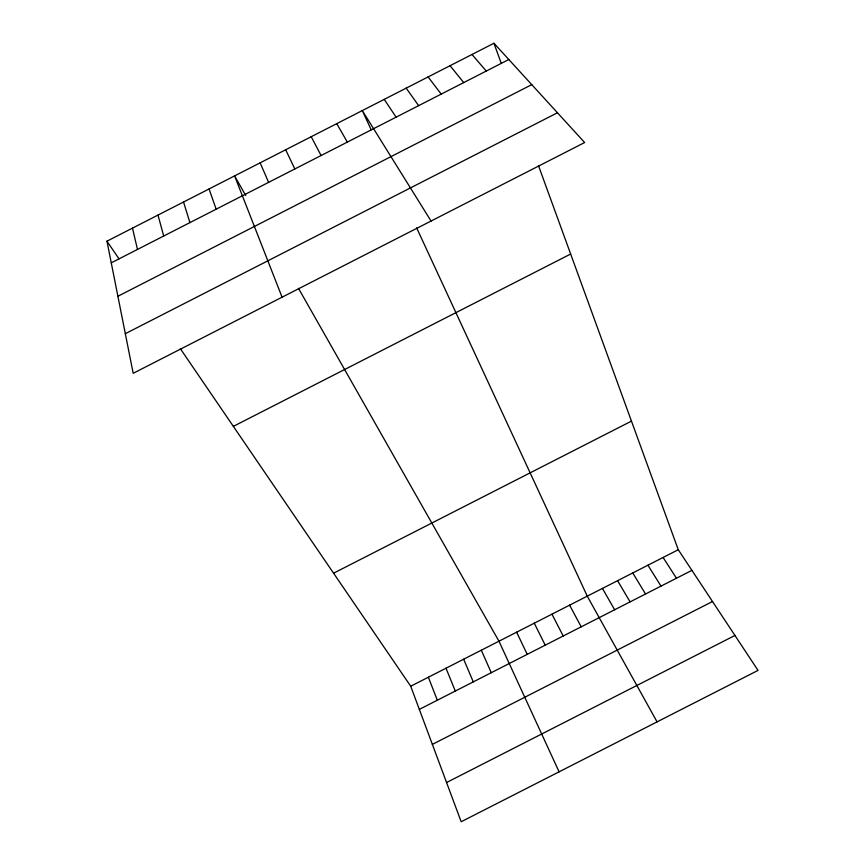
<?xml version="1.0" encoding="UTF-8"?>
<svg xmlns="http://www.w3.org/2000/svg" width="865" height="865" viewBox="0 0 865 865"><rect width="100%" height="100%" fill="white"/><g stroke="black" fill="none" stroke-linecap="round" stroke-linejoin="round"><path stroke-width="1.3" d="M106.957 241.184L493.947 43.25L584.643 142.53L133.188 373.302L106.957 241.184L118.992 258.819M111.261 262.841L508.815 59.523M117.9 296.262L531.759 84.64M125.328 333.685L557.449 112.764M233.355 426.369L570.651 254.029M333.566 573.203L631.461 421.125M180.342 348.692L410.713 686.226L678.268 549.729L538.484 165.626M419.33 709.397L691.903 570.349M432.359 744.387L712.501 601.51M446.567 782.522L734.947 635.461M471.998 54.473L486.271 71.06M450.049 65.697L463.726 82.586M428.11 76.92L441.182 94.112M406.172 88.144L418.638 105.638M384.233 99.367L396.105 117.164M678.268 549.729L758.043 670.397L461.175 821.75L410.713 686.226M663.098 557.471L676.452 578.231M647.928 565.202L660.99 586.113M431.051 221.04L362.294 110.579L371.215 129.826M632.758 572.944L645.539 593.995M617.588 580.685L630.088 601.878M336.755 123.652L347.33 142.109M602.429 588.416L614.637 609.76M245.725 195.49L234.599 175.898L282.077 297.192M298.468 288.315L498.964 641.203L559.093 771.829M657.065 721.875L587.259 596.158L416.649 227.895M569.602 605.165L581.204 626.822M311.205 136.713L321.088 155.538M551.946 614.172L563.212 636.002M534.278 623.189L545.22 645.171M285.666 149.775L294.846 168.956M516.621 632.196L527.228 654.351M481.318 650.21L491.266 672.7M260.127 162.836L268.615 182.364M463.662 659.216L473.274 681.88M446.005 668.223L455.293 691.048M428.359 677.23L437.312 700.218M493.947 43.25L501.246 63.329M209.06 188.959L216.153 209.2M183.531 202.021L189.922 222.608M158.003 215.071L163.701 236.026M132.486 228.122L137.481 249.434"/></g></svg>
